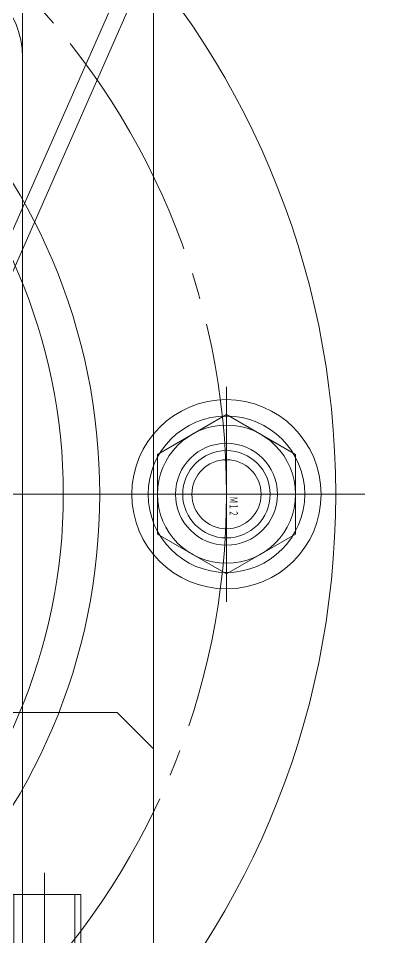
# Model space of a CAD drawing. Units: millimetres at full size. Extents: x -19442 to 19442, y -5866 to 5866.
# Drawn here: x -17597.6 to -17546.9, y -439.2 to -312.9 of the extents above; entities that cross this region are included whole.
import ezdxf
from ezdxf.enums import TextEntityAlignment as Align

# ---------------------------------------------------------------- set-up
doc = ezdxf.new("R2010")
doc.units = ezdxf.units.MM
doc.header["$LTSCALE"] = 3.6
doc.linetypes.add('CHAIN2', pattern=[12, 9, -1, 1, -1])
for name, color, linetype, lineweight in [('0-3_04_HIDDEN', 7, 'Continuous', 9), ('0-4_05_CENTER', 2, 'CHAIN2', 9), ('0-6_0', 2, 'Continuous', 9), ('0-7_10_DRAFT', 1, 'Continuous', 9)]:
    doc.layers.add(name, color=color, linetype=linetype, lineweight=lineweight)
doc.styles.add('ＭＳ ゴシック', font='')
doc.styles.get('ＭＳ ゴシック').set_extended_font_data('MS Gothic')

# ---------------------------------------------------------------- blocks, each defined once
blk = doc.blocks.new('A$C1A3C2C0C_1_1_1')
at = {"layer": '0-6_0', "color": 134, "linetype": 'CHAIN2'}
blk.add_line((0, -34), (0, 14), dxfattribs=at)
at = {"layer": '0-6_0', "color": 134}
for p, q in [((-9.815, 11), (9.815, 11)), ((-9.815, 4), (-9.815, 11)), ((-4.908, 4), (-4.908, 11)), ((4.907, 4), (4.907, 11)), ((9.815, 4), (9.815, 11)), ((9.815, 4), (-9.815, 4)), ((-9.25, 4), (-9.25, 1.5)), ((0, 1.5), (-2.5, 4)), ((0, 4), (2.5, 1.5)), ((9.25, 1.5), (9.25, 4)), ((-11, 1.5), (11, 1.5)), ((-11, 1.5), (-11, 0)), ((11, 0), (11, 1.5)), ((-11, 0), (11, 0)), ((-5, -31), (-5, 0)), ((-4.188, -31), (-4.188, 0)), ((4.188, -31), (4.188, 0)), ((5, -31), (5, 0)), ((-5, -31), (5, -31))]:
    blk.add_line(p, q, dxfattribs=at)
at = {"layer": '0-7_10_DRAFT', "style": 'ＭＳ ゴシック', "width": 1.8}
blk.add_text('BT-M10x35L,SW,PW', height=0.2199, dxfattribs=at).set_placement((5.1, 10.658), align=Align.BOTTOM_LEFT)
blk = doc.blocks.new('A$C01C14545_1')
at = {"layer": '0-3_04_HIDDEN', "rotation": 180}
blk.add_blockref('A$C1A3C2C0C_1_1_1', (0, -6), dxfattribs=at)
blk = doc.blocks.new('A$C06233B12_1')
at = {"layer": '0-3_04_HIDDEN'}
for radius in [82.6, 77.6]:
    blk.add_circle((0, 0), radius, dxfattribs=at)
at = {"layer": '0-4_05_CENTER'}
for p, q in [((-119, 0), (119, 0)), ((88.488, 0), (111.512, 0))]:
    blk.add_line(p, q, dxfattribs=at)
blk.add_circle((0, 0), 100, dxfattribs=at)
at = {"layer": '0-6_0', "color": 134}
for centre, radius in [((0, 0), 115), ((100, 0), 7)]:
    blk.add_circle(centre, radius, dxfattribs=at)
blk = doc.blocks.new('12b_1')
at = {"layer": '0-3_04_HIDDEN', "linetype": 'CHAIN2'}
for p, q in [((0, -14.766), (0, 14.766)), ((14.766, 0), (-14.766, 0))]:
    blk.add_line(p, q, dxfattribs=at)
at = {"layer": '0-3_04_HIDDEN'}
for p, q in [((5.475, 9.483), (-5.475, 9.483)), ((-5.475, -9.483), (5.475, -9.483))]:
    blk.add_line(p, q, dxfattribs=at)
for points in [[(-5.475, 9.483), (-10.95, 0), (-5.475, -9.483)], [(5.475, -9.483), (10.95, 0), (5.475, 9.483)]]:
    blk.add_lwpolyline(points, dxfattribs=at)
for radius in [13, 10.75, 9.483, 6, 4.75]:
    blk.add_circle((0, 0), radius, dxfattribs=at)
at = {"layer": '0-7_10_DRAFT', "style": 'ＭＳ ゴシック', "width": 0.6}
blk.add_text('Ｍ１２', height=1.1, dxfattribs=at).set_placement((0.31, 0.093), align=Align.BOTTOM_LEFT)
blk = doc.blocks.new('A$C21846326_1')
at = {"layer": '0-3_04_HIDDEN', "rotation": 270}
blk.add_blockref('12b_1', (100, 0), dxfattribs=at)
at = {"layer": '0-6_0'}
blk.add_blockref('A$C06233B12_1', (0, 0), dxfattribs=at)
blk = doc.blocks.new('A$C5C8B0B06_1')
at = {"layer": '0-6_0', "color": 134}
blk.add_line((105, 72), (-66.091, 72), dxfattribs=at)
at = {"layer": '0-7_10_DRAFT'}
blk.add_line((-72, 72), (-55.245, 72), dxfattribs=at)
blk = doc.blocks.new('GM-SHYF-RH 0.4kW、1／160、＊＊V、60Hza_1')
at = {"layer": '0-6_0'}
blk.add_line((60, 72), (-105, 72), dxfattribs=at)
blk.add_arc((60, 60), 12, 0, 90, dxfattribs=at)
blk = doc.blocks.new('A$C7E3831AE_1')
at = {"layer": '0-3_04_HIDDEN'}
blk.add_line((90, 71.589), (90, -71.589), dxfattribs=at)
for radius in [82.6, 77.6]:
    blk.add_circle((0, 0), radius, dxfattribs=at)
blk.add_arc((0, 0), 115, 205.26441, 308.76201, dxfattribs=at)
at = {"layer": '0-4_05_CENTER'}
blk.add_line((-119, 0), (97.419, 0), dxfattribs=at)
blk = doc.blocks.new('A$C43C07574_1')
at = {"layer": '0-6_0'}
blk.add_blockref('A$C7E3831AE_1', (0, 0), dxfattribs=at)
at = {"layer": '0-6_0', "rotation": 270}
blk.add_blockref('A$C5C8B0B06_1', (0, 0), dxfattribs=at)
at = {"layer": '0-6_0', "xscale": -1, "rotation": 270}
blk.add_blockref('GM-SHYF-RH 0.4kW、1／160、＊＊V、60Hza_1', (0, 0), dxfattribs=at)
blk = doc.blocks.new('A$C79CD6906_1')
at = {"layer": '0-3_04_HIDDEN'}
for p, q in [((55.045, 0.928), (197.895, 324.928)), ((57.15, 0), (89.169, 72.622))]:
    blk.add_line(p, q, dxfattribs=at)
blk.add_lwpolyline([(-48.643, -30), (-85, -30), (-90, -35), (-90, -80), (90, -80), (90, -35), (85, -30), (48.643, -30)], dxfattribs=at)
at = {"layer": '0-4_05_CENTER'}
blk.add_line((-119, 0), (119, 0), dxfattribs=at)
blk.add_circle((0, 0), 100, dxfattribs=at)
at = {"layer": '0-6_0', "color": 134}
for centre, radius in [((0, 0), 115), ((100, 0), 7)]:
    blk.add_circle(centre, radius, dxfattribs=at)

msp = doc.modelspace()

# ---------------------------------------------------------------- block references
at = {"layer": '0-6_0'}
for name, p in [('A$C79CD6906_1', (-17669.048, -378.253)), ('A$C21846326_1', (-17669.048, -378.253)), ('A$C43C07574_1', (-17669.048, -378.253)), ('A$C01C14545_1', (-17594.048, -458.253))]:
    msp.add_blockref(name, p, dxfattribs=at)

doc.saveas('drawing.dxf')
